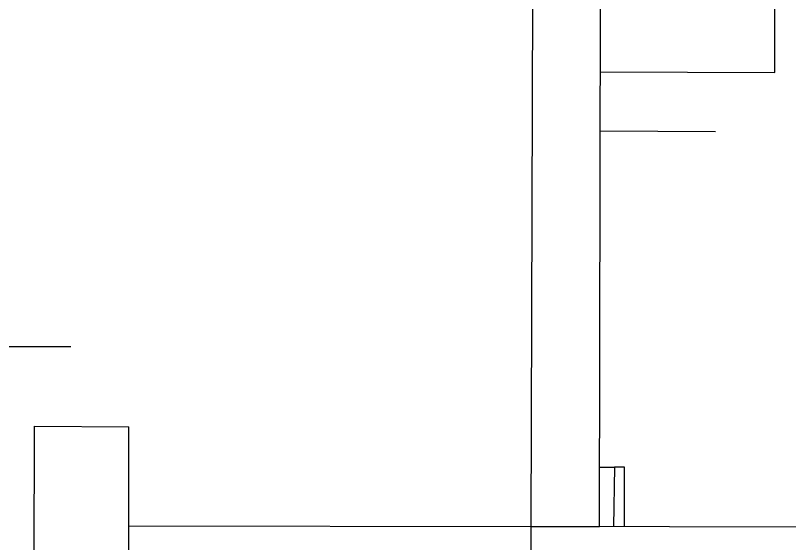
# Model space of a CAD drawing. Header units: millimetres. Extents: x -3.16865624 to -3.16864864, y -11.87708813 to -11.87708127.
# Drawn here: x -3.1686535885 to -3.1686534907, y -11.8770875033 to -11.8770874365 of the extents above; entities that cross this region are included whole.
import ezdxf

# ---------------------------------------------------------------- set-up
doc = ezdxf.new("R2010")
doc.units = ezdxf.units.MM

msp = doc.modelspace()

# ---------------------------------------------------------------- linework, layer by layer
at = {"color": 7, "linetype": 'Continuous', "lineweight": 25}
for p, q in [((-3.1686535233, -11.8770875011), (-3.1686535228, -11.877087322)), ((-3.1686535147, -11.8770875011), (-3.1686535143, -11.877087322)), ((-3.1686534925, -11.8770874437), (-3.1686534925, -11.8770874337)), ((-3.1686535, -11.8770874512), (-3.1686535146, -11.8770874511)), ((-3.1686535815, -11.8770874784), (-3.1686535934, -11.8770874784)), ((-3.1686535862, -11.8770875309), (-3.1686535861, -11.8770874884)), ((-3.1686535861, -11.8770874884), (-3.1686535742, -11.8770874885)), ((-3.1686535742, -11.8770875135), (-3.1686535742, -11.8770874885)), ((-3.1686535147, -11.8770874936), (-3.1686535128, -11.8770874936)), ((-3.1686535128, -11.8770874936), (-3.1686535129, -11.8770875011)), ((-3.1686535115, -11.8770874936), (-3.1686535128, -11.8770874936)), ((-3.1686535115, -11.8770875011), (-3.1686535115, -11.8770874936)), ((-3.1686535742, -11.877087501), (-3.1686535233, -11.8770875011)), ((-3.1686535233, -11.8770875011), (-3.1686535147, -11.8770875011)), ((-3.1686535233, -11.8770875136), (-3.1686535233, -11.8770875011)), ((-3.1686531995, -11.8770875019), (-3.1686535233, -11.8770875011))]:
    msp.add_line(p, q, dxfattribs=at)
at = {"color": 8, "linetype": 'Continuous', "lineweight": 25}
msp.add_line((-3.1686535146, -11.8770874436), (-3.1686534925, -11.8770874437), dxfattribs=at)

doc.saveas('drawing.dxf')
